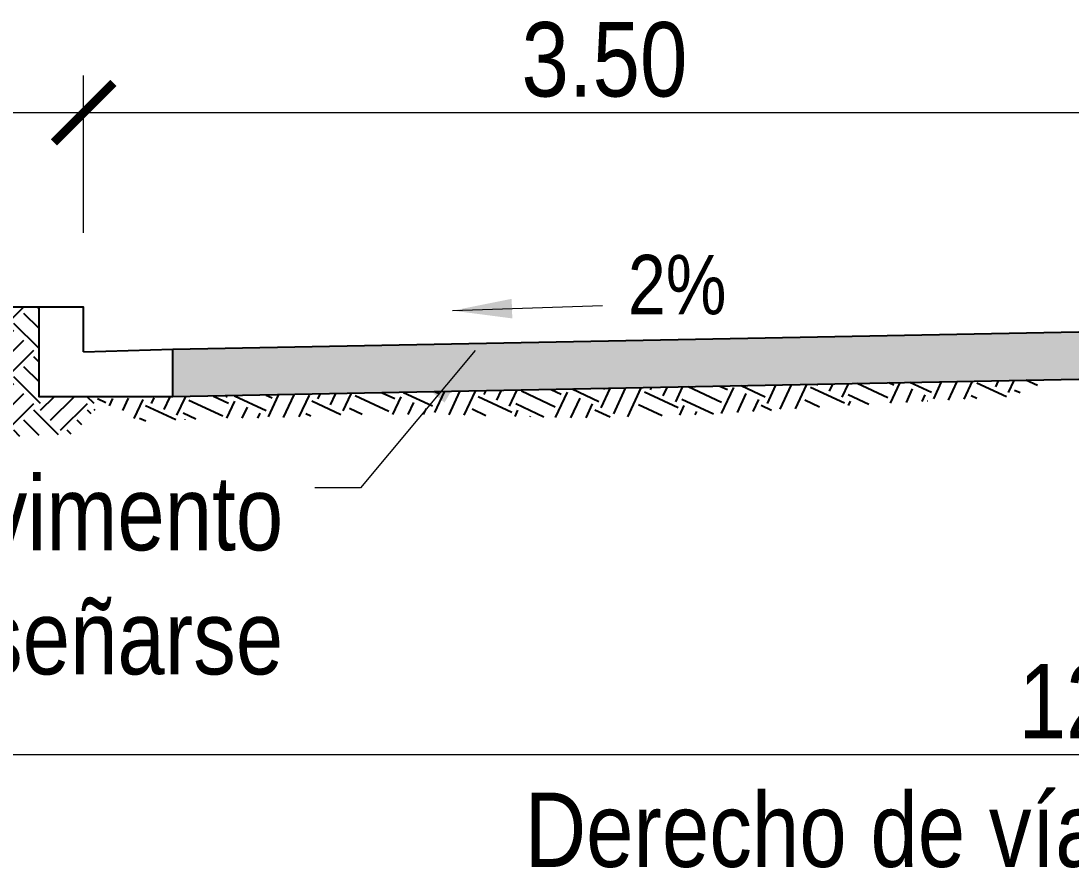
# Model space of a CAD drawing. Extents: x 604418 to 606014, y 1310869 to 1312555.
# Drawn here: x 605850.35 to 605880.19, y 1311203.09 to 1311227.15 of the extents above; entities that cross this region are included whole.
import ezdxf

# ---------------------------------------------------------------- set-up
doc = ezdxf.new("R2010")
doc.units = 0
doc.header["$MEASUREMENT"] = 0
doc.layers.get('0').update_dxf_attribs({"color": 10})
doc.layers.add('1 Calles', color=7, linetype='Continuous')
doc.styles.add('narrow', font='ARIALN.TTF')
doc.dimstyles.new('1-100', dxfattribs={"dimtxt": 0.25, "dimasz": 0.2, "dimexe": 0.125, "dimexo": 0.25, "dimgap": 0.05, "dimtad": 1, "dimzin": 1, "dimdsep": 46, "dimtxsty": 'narrow', "dimblk": 'ARCHTICK', "dimcen": 0.2, "dimdle": 0.1, "dimclrd": 256, "dimclre": 256, "dimclrt": 7, "dimadec": 0, "dimazin": 0, "dimtfac": 1, "dimtmove": 2, "dimatfit": 3, "dimfxl": 1, "dimlwd": 13, "dimlwe": 13, "dimarcsym": 0})

# ---------------------------------------------------------------- blocks, each defined once
blk = doc.blocks.new('_ArchTick')
at = {"color": 0, "linetype": 'ByBlock', "const_width": 0.15}
blk.add_lwpolyline([(-0.5, -0.5), (0.5, 0.5)], dxfattribs=at)
blk = doc.blocks.new('*D1929')
at = {"layer": '1 Calles', "lineweight": 13, "transparency": 16777216}
for p, q in [((370337.3774334886, 310820.1740934048), (370337.3774334886, 310817.6452232294)), ((370349.3774334886, 310820.1740934048), (370349.3774334886, 310817.6452232294)), ((370337.2774334886, 310817.7702232294), (370349.4774334885, 310817.7702232294))]:
    blk.add_line(p, q, dxfattribs=at)
at = {"layer": 'Defpoints', "color": 0, "transparency": 16777216}
for p in [(370337.3774334886, 310820.4240934048), (370349.3774334886, 310820.4240934048), (370349.3774334886, 310817.7702232294)]:
    blk.add_point(p, dxfattribs=at)
at = {"layer": '1 Calles', "lineweight": 13, "transparency": 16777216, "xscale": 0.2, "yscale": 0.2, "zscale": 0.2, "rotation": 180}
blk.add_blockref('_ArchTick', (370337.3774334886, 310817.7702232294), dxfattribs=at)
at = {"layer": '1 Calles', "lineweight": 13, "transparency": 16777216, "xscale": 0.2, "yscale": 0.2, "zscale": 0.2}
blk.add_blockref('_ArchTick', (370349.3774334886, 310817.7702232294), dxfattribs=at)
at = {"layer": '1 Calles', "color": 7, "transparency": 16777216, "insert": (370343.3774334886, 310817.9478664764), "char_height": 0.25, "attachment_point": 5, "style": 'narrow'}
blk.add_mtext('12.00', dxfattribs=at)
blk = doc.blocks.new('*D1925')
at = {"layer": '1 Calles', "lineweight": 13, "transparency": 16777216}
for p, q in [((370338.3774334886, 310819.5238572301), (370338.3774334886, 310820.0521047331)), ((370339.8774334886, 310819.5238572301), (370339.8774334886, 310820.0521047331)), ((370339.9774334885, 310819.9271047331), (370338.2774334886, 310819.9271047331))]:
    blk.add_line(p, q, dxfattribs=at)
at = {"layer": 'Defpoints', "color": 0, "transparency": 16777216}
for p in [(370338.3774334886, 310819.9271047331), (370338.3774334886, 310819.2738572301), (370339.8774334886, 310819.2738572301)]:
    blk.add_point(p, dxfattribs=at)
at = {"layer": '1 Calles', "lineweight": 13, "transparency": 16777216, "xscale": 0.2, "yscale": 0.2, "zscale": 0.2, "rotation": 180}
blk.add_blockref('_ArchTick', (370338.3774334886, 310819.9271047331), dxfattribs=at)
at = {"layer": '1 Calles', "lineweight": 13, "transparency": 16777216, "xscale": 0.2, "yscale": 0.2, "zscale": 0.2}
blk.add_blockref('_ArchTick', (370339.8774334886, 310819.9271047331), dxfattribs=at)
at = {"layer": '1 Calles', "color": 7, "transparency": 16777216, "insert": (370339.1274334886, 310820.1047479801), "char_height": 0.25, "attachment_point": 5, "style": 'narrow'}
blk.add_mtext('1.50', dxfattribs=at)
blk = doc.blocks.new('*D1927')
at = {"layer": '1 Calles', "lineweight": 13, "transparency": 16777216}
for p, q in [((370343.3774334886, 310820.1771047331), (370343.3774334886, 310820.0521047331)), ((370339.8774334886, 310819.5238572301), (370339.8774334886, 310820.0521047331)), ((370343.4774334885, 310819.9271047331), (370339.7774334886, 310819.9271047331))]:
    blk.add_line(p, q, dxfattribs=at)
at = {"layer": 'Defpoints', "color": 0, "transparency": 16777216}
for p in [(370339.8774334886, 310819.9271047331), (370343.3774334886, 310819.9271047331), (370339.8774334886, 310819.2738572301)]:
    blk.add_point(p, dxfattribs=at)
at = {"layer": '1 Calles', "lineweight": 13, "transparency": 16777216, "xscale": 0.2, "yscale": 0.2, "zscale": 0.2, "rotation": 180}
blk.add_blockref('_ArchTick', (370339.8774334886, 310819.9271047331), dxfattribs=at)
at = {"layer": '1 Calles', "lineweight": 13, "transparency": 16777216, "xscale": 0.2, "yscale": 0.2, "zscale": 0.2}
blk.add_blockref('_ArchTick', (370343.3774334886, 310819.9271047331), dxfattribs=at)
at = {"layer": '1 Calles', "color": 7, "transparency": 16777216, "insert": (370341.6274334886, 310820.1047479801), "char_height": 0.25, "attachment_point": 5, "style": 'narrow'}
blk.add_mtext('3.50', dxfattribs=at)
blk = doc.blocks.new('callesec')
h = blk.add_hatch()
h.set_pattern_fill('EARTH', color=84, scale=0.02, angle=45, style=0)
h.set_pattern_definition([(45, (-370633.4057367202, -310809.2531562407), (1.387778780781446e-17, 0.179605122421383), [0.127, -0.127]), (45, (-370633.4394126807, -310809.2194802802), (1.387778780781446e-17, 0.179605122421383), [0.127, -0.127]), (45, (-370633.4730886411, -310809.1858043198), (1.387778780781446e-17, 0.179605122421383), [0.127, -0.127]), (135, (-370633.4730886411, -310809.1633536795), (-0.179605122421383, 1.387778780781446e-17), [0.127, -0.127]), (135, (-370633.4394126807, -310809.129677719), (-0.179605122421383, 1.387778780781446e-17), [0.127, -0.127]), (135, (-370633.4057367202, -310809.0960017586), (-0.179605122421383, 1.387778780781446e-17), [0.127, -0.127])])
h.paths.add_polyline_path([(-3.639612290833611, 1.57183052203618), (-4.832953144563362, 1.57183052203618), (-4.706258474616334, 1.442388562718406), (-4.541004729340784, 1.464400858734734), (-4.309650277427863, 1.398363970627543), (-4.116854900843464, 1.425878829497378), (-3.819397763581946, 1.45889727352187), (-3.736770890944172, 1.282798905158415), (-3.786347410292365, 1.134215395606589), (-3.521940626320429, 1.14522154367296), (-3.414612290798686, 1.271830521989614), (-3.639612290833611, 1.271830521989614)])
h = blk.add_hatch()
h.set_pattern_fill('AR-SAND', color=9, style=0)
h.set_pattern_definition([(37.50000000000001, (-370633.4057367202, -310809.2531562407), (-1.600031295984046, 48.94132373293424), [0, -38.608, 0, -43.18, 0, -41.275]), (7.499999999999999, (-370633.4057367202, -310809.2531562407), (44.95232831380027, 71.68251005683543), [0, -20.828, 0, -34.798, 0, -13.335]), (327.5, (-370664.6477367203, -310809.2531562407), (79.0992370241458, 0.1437184678545691), [0, -12.7, 0, -45.72, 0, -59.69]), (317.5, (-370664.6477367203, -310809.2531562407), (76.35564524722972, 22.29293232572162), [0, -6.35, 0, -29.972, 0, -34.29])])
h.paths.add_polyline_path([(-3.189612290763762, 1.271830521989614), (-3.189612290763762, 1.43083052203292), (-3.489612290810328, 1.421830522012897), (-3.489612290810328, 1.57183052203618), (-3.639612290833611, 1.57183052203618), (-3.639612290833611, 1.271830521989614)])
h = blk.add_hatch()
h.set_pattern_fill('AR-SAND', color=8, scale=0.035, style=0)
h.set_pattern_definition([(37.50000000000001, (-93.08439993462525, -56.76753969513811), (-0.002204767533836285, 0.06743883191546056), [0, -0.0532, 0, -0.0595, 0, -0.056875]), (7.500000000000001, (-93.08439993462525, -56.76753969513811), (0.06194218468437045, 0.09877511228304091), [0, -0.0287, 0, -0.04795, 0, -0.018375]), (327.5, (-93.12744993460365, -56.76753969513811), (0.1089949651613023, 0.0001980668737937574), [0, -0.0175, 0, -0.063, 0, -0.08225]), (317.5, (-93.12744993460365, -56.76753969513811), (0.1052144311600303, 0.03071864477269872), [0, -0.008749999999999999, 0, -0.0413, 0, -0.04725])])
h.paths.add_polyline_path([(0.01038770918967202, 1.491830521961674), (-3.189612290763762, 1.43083052203292), (-3.189612290763762, 1.271830521989614), (0.0003897086135111749, 1.333030481997412)])
h.paths.add_polyline_path([(0.01038770918967202, 1.491830521961674), (0.0003897086135111749, 1.333030481997412), (3.209208580839913, 1.271854104590602), (3.210387709201314, 1.43083052203292)])
h = blk.add_hatch()
h.set_pattern_fill('EARTH', color=84, scale=0.5, angle=65, style=0)
h.set_pattern_definition([(64.99999999999999, (-17.20152656274149, 5.542505397344939), (-0.0604611906619938, 0.1661157560971686), [0.1249999999999994, -0.1249999999999994]), (64.99999999999999, (-17.2440097402432, 5.562315628340002), (-0.0604611906619938, 0.1661157560971686), [0.1249999999999994, -0.1249999999999994]), (64.99999999999999, (-17.28649291774491, 5.582125859335065), (-0.0604611906619938, 0.1661157560971686), [0.1249999999999994, -0.1249999999999994]), (155, (-17.29405056661926, 5.602890328853391), (-0.1661157560971687, -0.06046119066199376), [0.125, -0.125]), (155, (-17.2742403356242, 5.645373506355099), (-0.1661157560971687, -0.06046119066199376), [0.125, -0.125]), (155, (-17.25443010457093, 5.687856683915015), (-0.1661157560971687, -0.06046119066199376), [0.125, -0.125])])
h.paths.add_polyline_path([(-1.808226402150467, 1.199131211731583), (-1.385450074274559, 1.21119785454357), (-1.023070422874298, 1.235331069910899), (-0.370786992192734, 1.27153092820663), (-0.239266833581496, 1.327837431104854), (-3.466572838427965, 1.263291311042849), (-3.354379678436089, 1.223264462198131), (-3.306062372168526, 1.187064604018815), (-3.040317275037523, 1.199131211731583), (-2.847048108291347, 1.199131211731583), (-2.60546169342706, 1.21119785454357), (-2.327637226087973, 1.21119785454357)])
for p, q in [((-3.639612290833611, 1.57183052203618), (-5.989612290810328, 1.57183052203618)), ((-3.189612290763762, 1.43083052203292), (0.01038770918967202, 1.491830521961674)), ((-3.489612290810328, 1.421830522012897), (-3.189612290763762, 1.43083052203292)), ((-3.189612290763762, 1.271830521989614), (0.02038570976583287, 1.333030481997412))]:
    blk.add_line(p, q)
blk.add_lwpolyline([(-3.489612290810328, 1.421830522012897), (-3.489612290810328, 1.57183052203618), (-3.639612290833611, 1.57183052203618), (-3.639612290833611, 1.271830521989614), (-3.189612290763762, 1.271830521989614), (-3.189612290763762, 1.43083052203292)])
at = {"style": 'narrow'}
blk.add_text('2%%%', height=0.2, dxfattribs=at).set_placement((-1.660798915778287, 1.547275346063543))
at = {"char_height": 0.25, "style": 'narrow'}
for s, insert, width, attachment_point in [('Pavimento a diseñarse', (-2.818974113382865, 1.00461679516593), 1.554458412749227, 3), ('Derecho de vía calle secundaria', (-2.007802342763171, -0.05924010835587978), 5.740689997561276, 1)]:
    blk.add_mtext(s, dxfattribs=dict(at, insert=insert, width=width, attachment_point=attachment_point))
at = {"layer": '1 Calles'}
for base, p1, p2, picture, middle in [((6.010387709189672, 0.068196521315258), (-5.989612290810328, 2.722066696733236), (6.010387709189672, 2.722066696733236), '*D1929', (0.01038770918967202, 0.245839768263977)), ((-3.489612290810328, 2.225078025017865), (0.01038770918967202, 2.225078025017865), (-3.489612290810328, 1.57183052203618), '*D1927', (-1.739612290810328, 2.402721271966584))]:
    dim = blk.add_linear_dim(base=base, p1=p1, p2=p2, dimstyle='1-100', dxfattribs=at)
    dim.commit()
    dim.dimension.update_dxf_attribs({"geometry": picture, "text_midpoint": middle, "insert": (-370343.3670457794, -310817.7020267081)})
dim = blk.add_linear_dim(base=(-4.989612290810328, 2.225078025017865), p1=(-3.489612290810328, 1.57183052203618), p2=(-4.989612290810328, 1.57183052203618), angle=180, dimstyle='1-100', dxfattribs=at)
dim.commit()
dim.dimension.update_dxf_attribs({"geometry": '*D1925', "text_midpoint": (-4.239612290810328, 2.402721271966584), "insert": (-370343.3670457794, -310817.7020267081)})
at = {"color": 142}
for points in [[(-2.250195527973119, 1.560026536753867), (-1.74577566474909, 1.576862479152624)], [(-2.174174360290635, 1.425645348848775), (-2.559235674561933, 0.9640576877282001), (-2.713260188640561, 0.9640576877282001)]]:
    blk.add_leader(points, dimstyle='1-100', dxfattribs=at)

msp = doc.modelspace()

# ---------------------------------------------------------------- block references
at = {"layer": '1 Calles', "xscale": 8.455925203723707, "yscale": 8.455925203723707, "zscale": 8.455925203723707}
msp.add_blockref('callesec', (605881.640641313, 1311205.733764646), dxfattribs=at)

doc.saveas('drawing.dxf')
